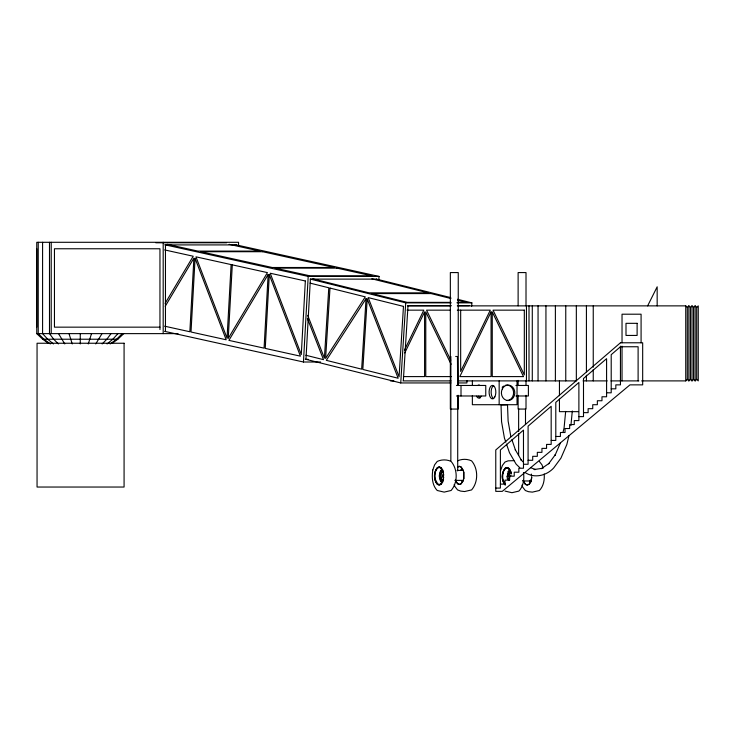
<?xml version="1.0" encoding="UTF-8"?>
<svg xmlns="http://www.w3.org/2000/svg" width="735" height="735" viewBox="0 0 735 735"><rect width="100%" height="100%" fill="white"/><g stroke="black" fill="none" stroke-linecap="round" stroke-linejoin="round"><path stroke-width="1.1" d="M36.75 327.222L36.75 248.706M80.262 343.943L80.262 333.626M320.607 362.006L303.463 362.006L308.195 276.424L164.75 244.755M378.837 279.851L379.03 276.424L234.465 244.507M450.923 382.944L400.74 382.944L405.72 302.866L310.207 279.07M403.368 380.124L408.008 305.677L451.097 305.677M467.037 380.647L466.89 382.944L457.767 382.944M471.668 306.293L471.879 302.866L457.436 299.264M443.297 479.413L443.545 476.822M565.656 411.416L564.085 427.899L563.056 432.134M570.911 425.574L572.299 411.003M440.513 475.958L440.724 473.836L442.194 470.896L441.661 469.279C438.538 472.89 438.565 479.101 441.661 482.711L442.194 481.103L441.312 479.927L440.513 475.958L439.355 475.958M463.822 478.908L463.822 471.934M508.51 474.424L508.289 476.556L507.132 476.556L508.234 471.42L509.447 469.876L509.971 471.493L508.51 474.424L507.426 473.772M531.791 477.741L530.578 482.445M463.748 478.834L463.748 472.008M531.809 476.84L530.541 482.371L528.952 484.273L527.188 484.935L525.396 484.273L523.228 480.414M568.982 435.607L566.832 444.51L560.934 458.125L553.694 467.956C546.528 475.72 534.336 478.678 525.176 472.559M91.526 333.626L88.283 343.943M461.837 482.142L462.361 480.525L463.463 480.966M529.623 482.739L530.146 481.122L531.249 481.563M442.58 482.417L443.572 479.486M463.417 479.817L461.176 483.685L459.412 484.347L457.611 483.685L456.104 481.774M500.608 470.538L502.372 465.475L505.018 462.021L508.133 460.845L513.894 460.661M463.482 479.891L461.212 483.832L459.375 484.484L457.574 483.832L455.388 479.891M560.502 442.709L555.118 455.167L555.348 454.662L548.604 463.813L549.082 463.353L541.447 468.664L542.834 468.241L534.079 469.536L535.558 469.546L530.624 467.671M404.443 350.227L423.81 310.152L407.052 310.152M404.746 352.984L424.591 311.906L424.591 376.596L403.386 376.596M647.636 305.87L657.163 286.815L657.163 305.87M102.018 333.626L95.743 343.943M165.118 303.371L193.213 256.23L164.649 249.918M165.219 306.293L193.911 258.123L189.85 331.751L164.566 326.175M440.458 481.177L441.312 479.927M442.341 471.558L441.055 474.13L441.055 477.796L442.341 480.442L443.288 480.736M510.118 472.155L508.657 476.556L509.392 479.937M111.031 333.626L106.851 339.221L102.156 343.943M442.066 483.079L441.037 484.402L439.236 485.063L437.444 484.402C433.586 479.882 433.586 472.118 437.444 467.589L439.236 466.863L441.037 467.589L442.066 468.912M442.36 481.985L440.926 483.814L439.319 484.475L437.628 483.814L435.249 479.266A8.425 4.208 -90 0 1 436.204 469.941L437.628 468.103L439.319 467.451L440.926 468.103L442.36 469.941A8.425 4.208 -90 0 1 443.609 474.865M460.625 470.244L461.837 468.709L462.361 470.317M530.045 483.106L528.989 484.42L527.151 485.082L525.36 484.42L523.164 480.488M117.949 333.626L112.822 339.221L107.08 343.943M122.295 333.626L116.58 339.221L110.176 343.943M687.308 307.377L688.87 305.87L690.431 307.377L690.431 379.389L688.87 380.895L687.308 379.389L687.308 307.377L685.746 305.87L457.289 305.87M690.431 307.377L692.003 305.87L693.564 307.377L693.564 379.389L692.003 380.895L690.431 379.389M693.564 307.377L695.126 305.87L696.688 307.377L696.688 379.389L695.126 380.895L693.564 379.389M696.688 307.377L698.25 305.87L698.25 380.895L696.688 379.389M641.646 380.895L685.746 380.895L687.308 379.389M112.06 343.346L117.857 339.221L123.774 333.626M439.649 478.751L440.724 478.09M505.809 442.093L504.412 438.005L501.555 421.679L501.04 405.013L507.508 404.829L508.115 421.017L510.834 436.535M457.611 467.166L459.412 466.431L461.176 467.166L463.417 471.034M457.565 460.854C461.929 458.796 467.212 458.842 471.585 460.854C478.338 468.691 478.384 482.105 471.585 489.923L464.575 491.54L460.68 491.099L457.565 489.923L454.919 486.542L454.212 484.484M155.783 242.77L226.619 242.77M236.293 244.911L165.458 244.911L165.458 331.016M308.195 276.424L379.03 276.424M376.54 279.116L310.381 279.116L305.962 359.323L308.241 359.323M450.445 302.361L407.218 302.361L371.938 293.577L431.077 293.577L450.932 298.52M457.262 302.361L466.367 302.361L457.547 300.165M405.72 302.866L451.345 302.866M457.051 302.866L471.879 302.866M457.905 305.677L469.242 305.677M407.539 305.87L450.996 305.87M450.481 310.152L426.566 310.152L450.748 360.205M457.299 310.152L490.282 310.152L460.67 371.441L460.67 310.152M159.954 327.158L54.454 327.158L54.454 248.761L159.954 248.761L159.954 329.556M238.553 245.738L238.553 242.293L36.75 242.293L36.75 333.626L178.035 333.626M36.75 333.626L42.667 339.221L117.857 339.221M450.858 356.466L450.858 460.652M455.691 356.466L456.463 356.466M457.427 356.466L457.712 385.085M451.446 376.596L425.776 376.596L425.776 311.906L451.079 364.275M390.395 380.895L393.822 380.895M402.973 380.895L450.996 380.895M457.85 380.895L576.341 380.895L576.341 305.87M583.066 380.895L607.22 380.895M610.969 380.895L638.844 380.895M456.453 385.462L485.762 385.462L485.762 395.981L456.453 395.981M515.906 385.462L528.391 385.462L528.391 395.981L515.906 395.981M611.208 388.833L615.829 388.833L615.829 384.864L620.441 384.864L620.441 346.148M606.586 392.802L611.208 392.802L611.208 354.693L620.441 346.755L638.109 346.755L638.109 380.895M578.417 411.655L559.445 411.655L559.445 399.123M583.498 412.647L588.119 412.647L588.119 408.678L592.741 408.678L592.741 404.709L597.353 404.709L597.353 400.74L601.974 400.74L601.974 396.771L606.586 396.771L606.586 358.662L583.498 378.507L583.498 416.626L578.886 416.626M555.798 436.471L560.41 436.471L560.41 432.502L565.031 432.502L565.031 428.533L569.653 428.533L569.653 424.564L574.265 424.564L574.265 420.595L578.886 420.595L578.886 382.485L555.798 402.33L555.798 440.44L551.176 440.44M528.088 460.285L532.71 460.285L532.71 456.316L537.322 456.316L537.322 452.347L541.943 452.347L541.943 448.378L546.564 448.378L546.564 444.409L551.176 444.409L551.176 406.299L528.088 426.153L528.088 464.263L523.476 464.263M457.014 470.391L463.463 470.391A4.989 2.499 -90 0 0 462.82 470.565M454.873 480.378L463.463 480.378M522.649 480.975L531.249 480.975M500.388 484.108L505 484.108L505 480.139L509.621 480.139L509.621 476.17L514.234 476.17L514.234 472.201L518.855 472.201L518.855 468.232L523.476 468.232L523.476 430.122L500.388 449.967L500.388 488.077L495.767 488.077M229.109 244.314L259.859 251.104L197.963 251.104L167.203 244.314M164.511 331.329L303.463 362.006M376.366 279.07L450.775 297.611M371.864 278.822L428.174 292.852L369.034 292.852L312.724 278.822M310.051 283.113L328.793 287.78L324.411 358.129L307.708 315.352M305.824 355.253L323.492 359.654L307.395 318.43M305.218 359.149L400.74 382.944M505.018 491.09L511.946 492.707L518.882 491.09C523.55 486.258 524.404 478.944 523.495 472.541M508.822 468.186L507.021 467.451L505.221 468.186C501.371 472.715 501.371 480.479 505.221 484.999M439.649 473.175L440.724 473.836M42.667 339.221L48.473 343.346M50.357 343.943L43.953 339.221L38.229 333.626L38.229 242.293M53.444 343.943L47.701 339.221L42.584 333.626L42.584 242.293M523.439 462.196L521.005 459.853L521.455 460.294L515.272 449.673L515.474 450.132L511.909 439.677M519.764 467.653L516.135 464.162L509.493 452.751L506.507 444.133M58.368 343.943L53.683 339.221L49.493 333.626L49.493 242.293M505.101 484.852C501.224 480.433 501.224 472.752 505.101 468.333L506.865 467.598L508.629 468.333L511.082 473.184M505.414 484.411L503.025 479.863A8.425 4.208 -90 0 1 503.98 470.538L505.414 468.7L507.104 468.039L508.712 468.7L510.145 470.538A8.425 4.208 -90 0 1 511.091 473.331M509.337 468.847L510.366 470.17M539.371 461.451L542.017 464.897L543.073 467.938M64.781 343.943L58.506 333.626M508.234 471.42L509.098 472.669M440.458 470.823L441.312 472.072M72.251 343.943L68.998 333.626M463.482 470.96L461.212 467.019L459.375 466.284A9.592 4.796 -90 0 0 457.574 467.019M521.997 485.082L522.704 487.14L525.341 490.521L528.465 491.687L532.361 492.128L539.371 490.521C543.569 486.212 544.681 479.771 544.194 473.974M510.696 471.153L511.349 473.11M442.58 469.573L443.572 472.513M509.098 480.525L508.51 478.687L507.426 479.349L507.132 476.556M531.332 474.075L531.534 475.986M443.628 475.958L443.297 472.587L440.844 467.736L439.08 467.01L437.316 467.736C433.439 472.164 433.439 479.836 437.316 484.255L439.08 484.916L440.844 484.255L443.315 479.266A8.425 4.208 -90 0 0 443.609 477.079M695.126 305.87L695.126 380.895M692.003 305.87L692.003 380.895M688.87 305.87L688.87 380.895M685.746 305.87L685.746 380.895M641.085 342.786L641.085 314.203L622.03 314.203L622.03 342.786M622.03 346.148L622.03 380.895M593.246 305.87L593.246 367.252M593.246 369.53L593.246 380.895M586.42 305.87L586.42 371.8M586.42 375.208L586.42 380.895M565.757 305.87L565.757 380.895M559.445 380.895L559.445 395.706M555.384 305.87L555.384 380.895M545.94 305.87L545.94 380.895M538.057 305.87L538.057 380.895M532.287 305.87L532.287 380.895M529.007 305.87L529.007 380.895M526.453 305.87L526.453 380.895M526.012 305.833L526.012 272.575L518.12 272.575L518.12 305.833M526.012 380.39L526.012 384.975M526.012 395.301L526.012 409.064L518.12 409.064L518.12 395.301M525.497 408.577L525.497 424.61M518.634 408.577L518.634 431.473M518.634 433.769L518.634 455.516M518.12 380.39L518.12 384.975M517.036 380.895L517.036 404.709L472.366 404.709L472.366 395.641M499.157 380.895L499.157 404.709M472.366 380.895L472.366 385.434M461.01 385.462L461.01 395.981M458.245 384.975L458.245 272.575L450.344 272.575L450.344 409.064L458.245 409.064L458.245 395.301M457.712 395.393L457.712 470.951M163.188 242.293L163.188 333.626M51.22 242.293L51.22 333.626M481.177 396.22A6.551 3.271 -90 0 1 476.546 396.22M478.007 385.259A6.551 3.271 -90 0 1 479.707 385.259M493.654 398.636A6.753 3.372 90 0 1 491.155 392.123A6.753 3.372 90 0 1 493.654 385.599M502.17 387.327A7.745 6.707 90 0 1 503.558 386.096M505.175 385.324A7.745 6.707 90 0 1 513.554 391.792A7.745 6.707 90 0 1 506.911 400.547M480.074 397.92A6.551 3.271 -90 0 1 478.604 396.22M530.596 480.8A4.989 2.499 -90 0 1 529.999 480.304M510.283 476.749A1.589 0.79 -90 0 1 511.183 474.985M443.591 477.438A1.589 0.79 -90 0 1 442.498 475.949A1.589 0.79 -90 0 1 443.6 474.498M195.078 258.371L191.008 332.009L226.187 339.772L195.078 258.371M231.112 264.591L227.051 338.164L195.969 256.837L231.112 264.591M232.297 264.857L228.236 338.422L267.439 272.621L232.297 264.857M268.146 274.513L264.076 348.142L228.907 340.378L268.146 274.513M269.304 274.761L265.243 348.399L300.422 356.163L269.304 274.761M305.347 280.981L301.286 354.555L270.204 273.227L305.347 280.981M329.997 288.074L325.614 358.423L365.277 296.866L329.997 288.074M366.048 298.695L361.657 369.163L326.322 360.352L366.048 298.695M367.215 298.989L362.824 369.448L398.168 378.249L367.215 298.989M403.469 306.385L399.087 376.733L368.18 297.592L403.469 306.385M432.823 469.941C431.721 476.941 432.033 485.118 437.233 490.493L444.17 492.11L451.097 490.493C457.896 482.674 457.85 469.27 451.097 461.424C446.797 459.366 441.542 459.412 437.233 461.424L434.587 464.878L432.823 469.941M491.072 311.906L459.816 376.596L491.072 376.596L491.072 311.906M620.441 342.786L495.767 449.967L495.767 491.366L502.262 491.366L629.968 384.864L642.675 384.864L642.675 342.786L620.441 342.786M262.625 251.71L200.719 251.71L272.189 267.494L334.094 267.494L262.625 251.71M336.85 268.1L274.954 268.1L310.096 275.864L372.002 275.864L336.85 268.1M524.321 310.152L493.038 310.152L524.321 374.896L524.321 310.152M637.116 323.327L626 323.327L626 335.436L637.116 335.436L637.116 323.327M124.077 343.245L37.053 343.245L37.053 487.039L124.077 487.039L124.077 343.245M523.504 376.596L492.257 376.596L492.257 311.906L523.504 376.596M502.29 388.934A7.745 6.707 90 0 0 508.096 400.547A7.745 6.707 90 0 0 513.903 388.934A7.745 6.707 90 0 0 502.29 388.934M494.848 396.891A6.753 3.372 -90 0 0 493.341 385.599A6.753 3.372 -90 0 0 489.207 393.868A6.753 3.372 -90 0 0 494.848 396.891"/></g></svg>
